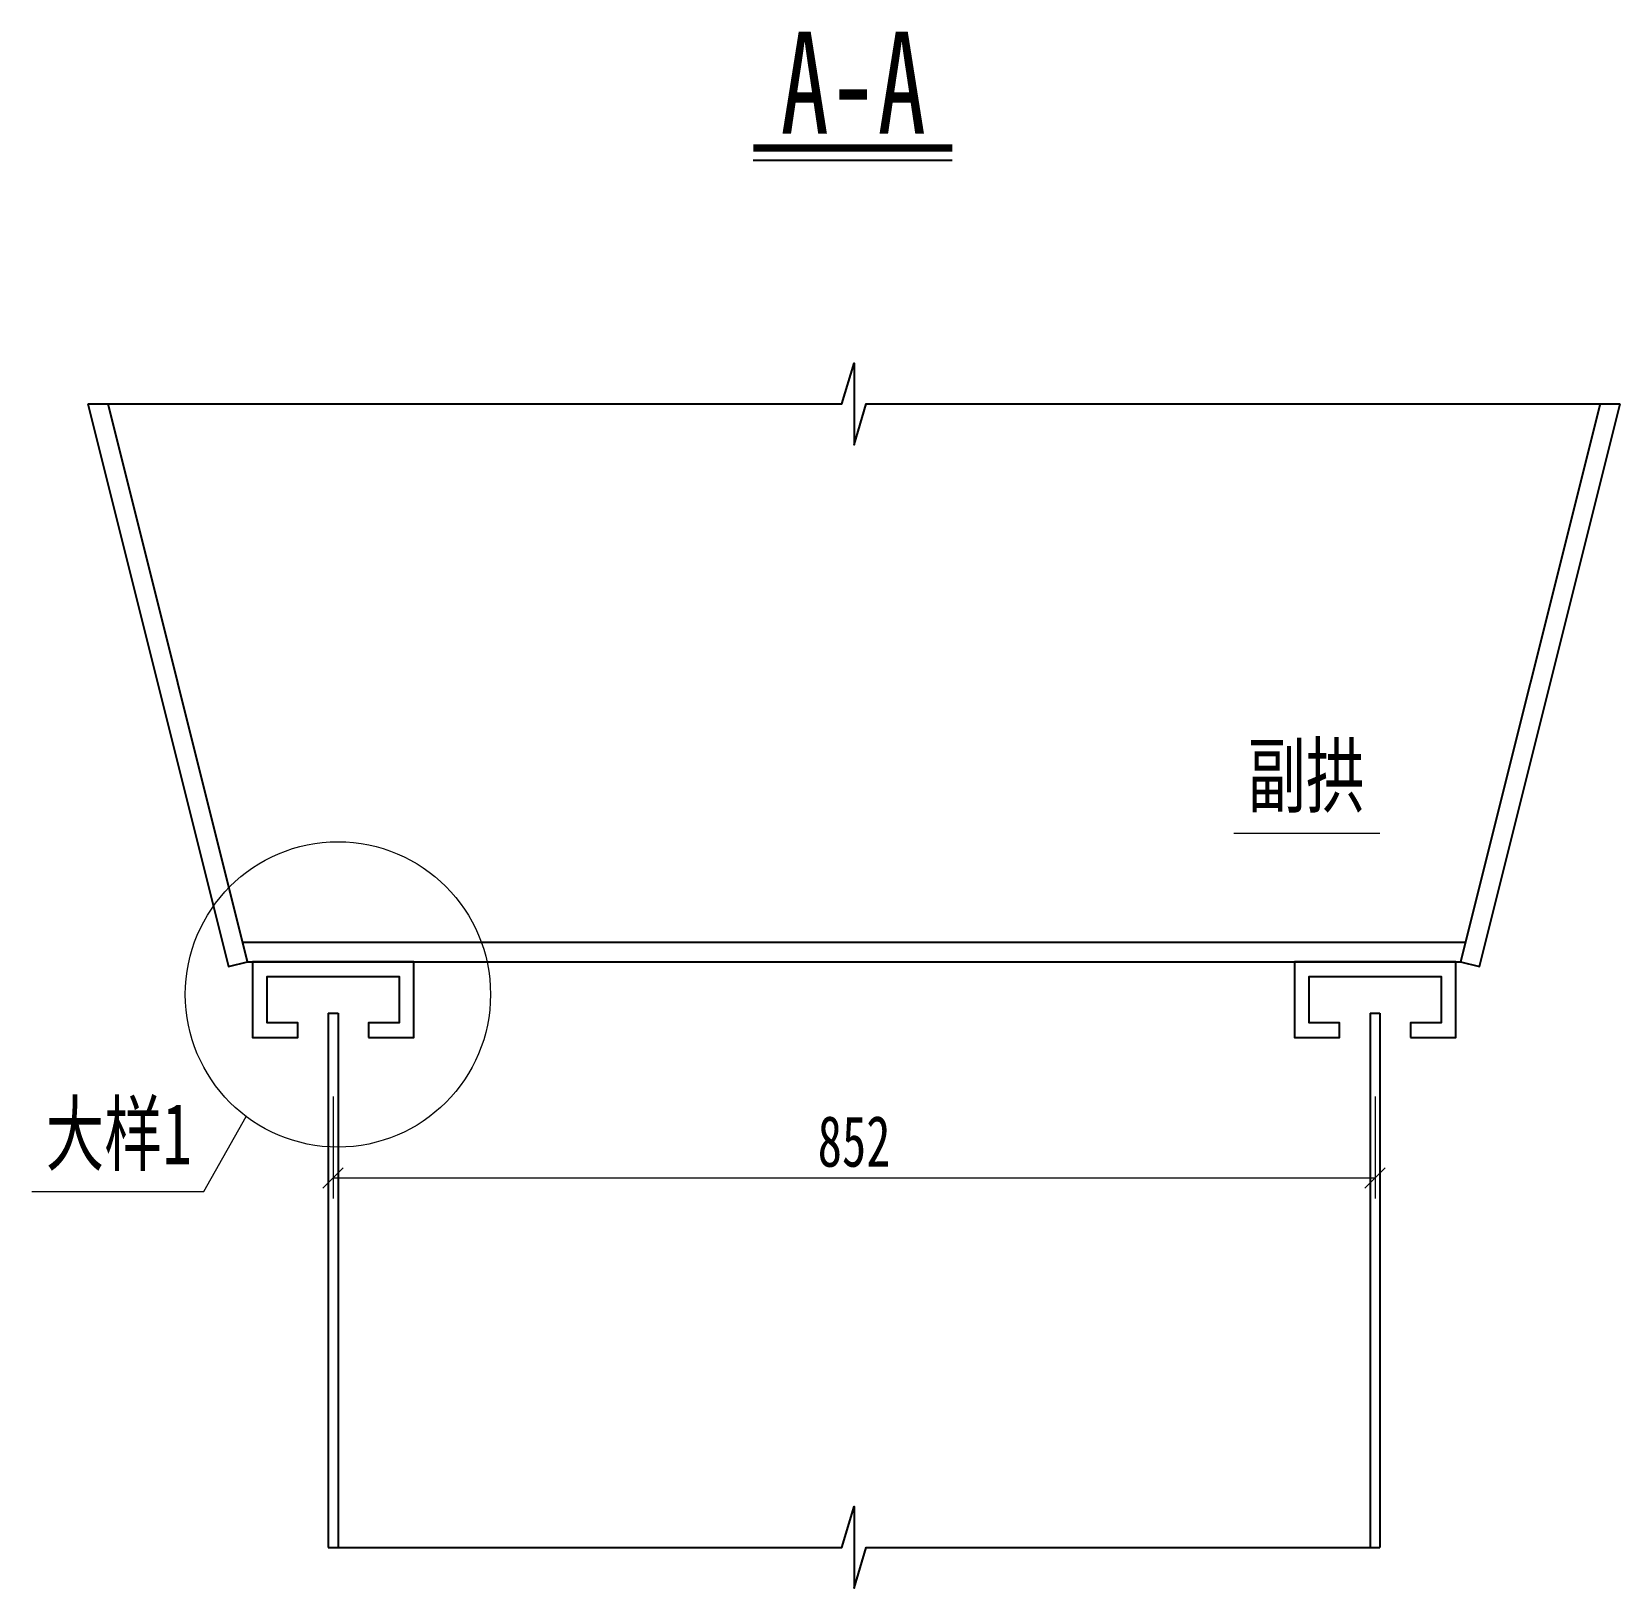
# Model space of a CAD drawing. Header units: millimetres. Extents: x 540604 to 792292, y 37533 to 153832.
# Drawn here: x 610330 to 611629, y 38834 to 40106 of the extents above; entities that cross this region are included whole.
import ezdxf
from ezdxf.enums import TextEntityAlignment as Align

# ---------------------------------------------------------------- set-up
doc = ezdxf.new("R2010")
doc.units = ezdxf.units.MM
doc.layers.get('Defpoints').update_dxf_attribs({"color": 8})
for name, color, linetype, lineweight in [('文字', 7, 'Continuous', 15), ('标注线及字体', 2, 'Continuous', 15), ('细实线', 4, 'Continuous', 15), ('钢板粗线', 1, 'Continuous', 25)]:
    doc.layers.add(name, color=color, linetype=linetype, lineweight=lineweight)
doc.styles.add('111', font='', dxfattribs={"width": 0.7})
doc.styles.add('BM_Dim', font='', dxfattribs={"width": 0.85})
doc.styles.get('111').set_extended_font_data('仿宋_GB2312')
doc.styles.get('BM_Dim').set_extended_font_data('仿宋_GB2312')
doc.dimstyles.new('200', dxfattribs={"dimscale": 0, "dimtxt": 2.5, "dimasz": 1, "dimexe": 1, "dimexo": 1, "dimgap": 0.6, "dimtad": 1, "dimdec": 0, "dimdsep": 46, "dimtxsty": '111', "dimblk": 'OBLIQUE', "dimcen": 0, "dimclrd": 4, "dimclre": 4, "dimclrt": 4, "dimadec": 1, "dimazin": 2, "dimtfac": 1, "dimtdec": 0, "dimtix": 1, "dimtmove": 2, "dimatfit": 3, "dimfxl": 4, "dimfxlon": 1, "dimtolj": 1, "dimlwd": -1, "dimlwe": -1, "dimarcsym": 0})

# ---------------------------------------------------------------- blocks, each defined once
blk = doc.blocks.new('_Oblique')
at = {"color": 0, "linetype": 'ByBlock', "lineweight": -2}
blk.add_line((-0.5, -0.5), (0.5, 0.5), dxfattribs=at)
blk = doc.blocks.new('*D42')
at = {"layer": 'Defpoints', "color": 0, "transparency": 16777216}
for p in [(610576.8, 39304), (611428.8, 39304), (610576.8, 39169.1)]:
    blk.add_point(p, dxfattribs=at)
at = {"layer": '细实线', "color": 4, "transparency": 16777216}
for p, q in [((610576.8, 39235.8), (610576.8, 39152.4)), ((611428.8, 39235.8), (611428.8, 39152.4)), ((611428.8, 39169.1), (610576.8, 39169.1))]:
    blk.add_line(p, q, dxfattribs=at)
at = {"layer": '细实线', "color": 4, "transparency": 16777216, "xscale": 16.66666666666666, "yscale": 16.66666666666666, "zscale": 16.66666666666666, "rotation": 180}
blk.add_blockref('_Oblique', (610576.8, 39169.1), dxfattribs=at)
at = {"layer": '细实线', "color": 4, "transparency": 16777216, "xscale": 16.66666666666666, "yscale": 16.66666666666666, "zscale": 16.66666666666666}
blk.add_blockref('_Oblique', (611428.8, 39169.1), dxfattribs=at)
at = {"layer": '细实线', "color": 4, "transparency": 16777216, "insert": (611002.8, 39198.9), "char_height": 41.67, "attachment_point": 5, "style": '111'}
blk.add_mtext('\\A1;852', dxfattribs=at)

msp = doc.modelspace()

# ---------------------------------------------------------------- linework, layer by layer
at = {"color": 4}
msp.add_line((610920.4, 40001.2), (611083.1, 40001.2), dxfattribs=at)
at = {"color": 6, "const_width": 6}
msp.add_lwpolyline([(610920.4, 40011.2), (611083.1, 40011.2)], dxfattribs=at)
at = {"color": 4}
for points in [[(610376.3, 39801.9), (610992.8, 39801.9), (611002.8, 39835.3), (611002.8, 39768.6), (611012.8, 39801.9), (611026.1, 39801.9), (611629.3, 39801.9)], [(610572.8, 38867.1), (610992.8, 38867.1), (611002.8, 38900.5), (611002.8, 38833.8), (611012.8, 38867.1), (611026.1, 38867.1), (611432.8, 38867.1)]]:
    msp.add_lwpolyline(points, dxfattribs=at)
at = {"layer": '细实线'}
for p, q in [((611313.3, 39451), (611432.7, 39451)), ((610471, 39158.2), (610505.8, 39219.3)), ((610330.4, 39158.2), (610471, 39158.2))]:
    msp.add_line(p, q, dxfattribs=at)
msp.add_circle((610580.7, 39319.2), 124.8, dxfattribs=at)
at = {"layer": '钢板粗线', "color": 8}
for p, q in [((610502.8, 39362), (611502.8, 39362)), ((610506.8, 39346), (611498.8, 39346))]:
    msp.add_line(p, q, dxfattribs=at)
at = {"layer": '钢板粗线'}
for p, q in [((610572.8, 39304), (610572.8, 38867.1)), ((610572.8, 39304), (610580.8, 39304)), ((610580.8, 39304), (610580.8, 38867.1)), ((611424.8, 39304), (611424.8, 38867.1)), ((611424.8, 39304), (611432.8, 39304)), ((611432.8, 39304), (611432.8, 38867.1))]:
    msp.add_line(p, q, dxfattribs=at)
at = {"layer": '钢板粗线', "color": 8}
for points in [[(610376.3, 39801.9), (610491.3, 39342.1), (610506.8, 39346), (610392.8, 39801.9)], [(611612.8, 39801.9), (611498.8, 39346), (611514.3, 39342.1), (611629.3, 39801.9)]]:
    msp.add_lwpolyline(points, dxfattribs=at)
at = {"layer": '钢板粗线'}
for points in [[(610605.8, 39284), (610642.8, 39284), (610642.8, 39346), (610510.8, 39346), (610510.8, 39284), (610547.8, 39284), (610547.8, 39296), (610522.8, 39296), (610522.8, 39334), (610630.8, 39334), (610630.8, 39296), (610605.8, 39296)], [(611457.8, 39284), (611494.8, 39284), (611494.8, 39346), (611362.8, 39346), (611362.8, 39284), (611399.8, 39284), (611399.8, 39296), (611374.8, 39296), (611374.8, 39334), (611482.8, 39334), (611482.8, 39296), (611457.8, 39296)]]:
    msp.add_lwpolyline(points, close=True, dxfattribs=at)

# ---------------------------------------------------------------- texts
at = {"layer": '文字', "style": 'BM_Dim', "width": 0.7}
for s, p in [('副拱', (611372.3, 39458.2)), ('大样1', (610401.5, 39165.4))]:
    msp.add_text(s, height=50, dxfattribs=at).set_placement(p, align=Align.BOTTOM_CENTER)
at = {"layer": '标注线及字体', "color": 0, "style": '111', "width": 0.7}
msp.add_text('A-A', height=83.33, dxfattribs=at).set_placement((611002.1, 40064.5), align=Align.MIDDLE)

# ---------------------------------------------------------------- dimensions: what is measured, and where the dimension line sits
at = {"layer": '细实线'}
dim = msp.add_linear_dim(base=(610576.8, 39169.1), p1=(611428.8, 39304), p2=(610576.8, 39304), dimstyle='200', override={"dimscale": 16.666667, "dimblk": 'Oblique'}, dxfattribs=at)
dim.commit()
dim.dimension.update_dxf_attribs({"geometry": '*D42', "text_midpoint": (611002.8, 39198.9)})

doc.saveas('drawing.dxf')
